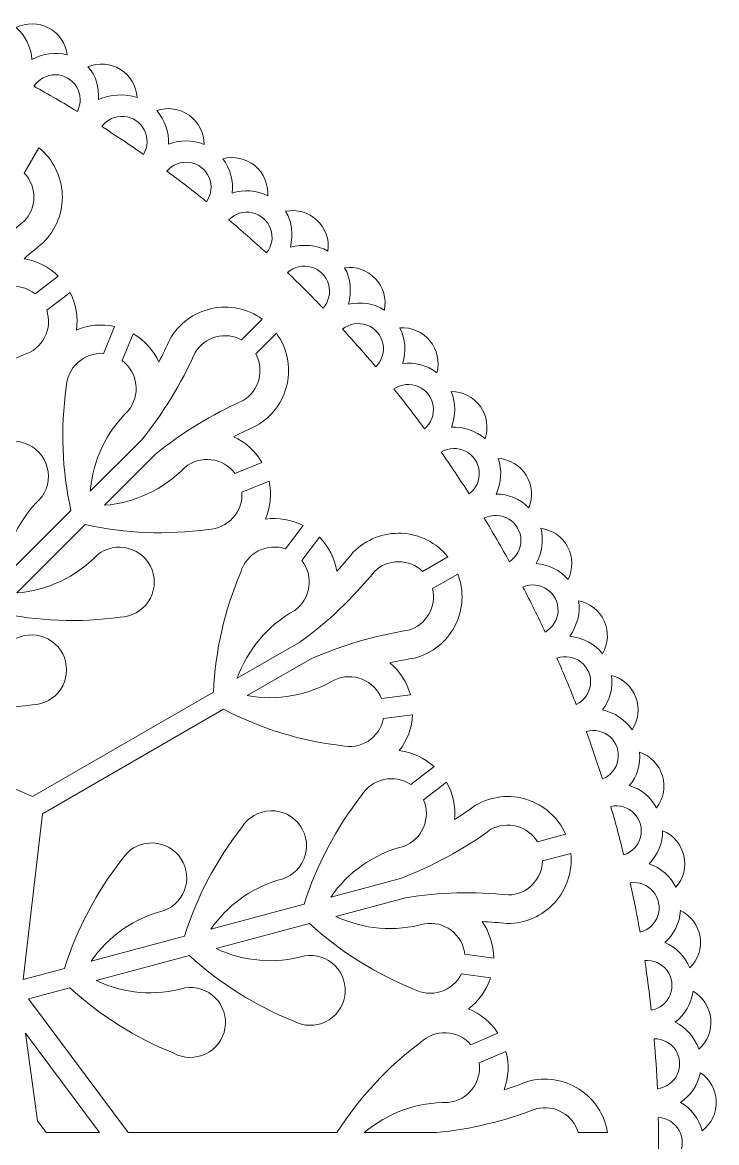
# Model space of a CAD drawing. Header units: centimetres. Extents: x -30.4 to 30.4, y -9.9 to 9.9.
# Drawn here: x -17.27 to -12.4, y 0.76 to 8.61 of the extents above; entities that cross this region are included whole.
import ezdxf

# ---------------------------------------------------------------- set-up
doc = ezdxf.new("R2010")
doc.units = ezdxf.units.CM
doc.header["$MEASUREMENT"] = 0
doc.layers.add('Layer 1', color=7, linetype='Continuous')

msp = doc.modelspace()

# ---------------------------------------------------------------- linework, layer by layer
at = {"layer": 'Layer 1', "color": 2, "lineweight": 9}
for points, knots in [([(-17.19927, 8.34577), (-17.20528, 8.43209), (-17.24538, 8.51247), (-17.31072, 8.56919), (-17.31072, 8.56919), (-17.23833, 8.6053), (-17.15292, 8.6041), (-17.08158, 8.56596), (-17.08158, 8.56596), (-17.01023, 8.52782), (-16.96178, 8.45748), (-16.95159, 8.37722), (-16.95159, 8.37722), (-17.03505, 8.40004), (-17.12416, 8.38873), (-17.19927, 8.34577)], [0, 0, 0, 0, 0.2, 0.2, 0.2, 0.2, 0.4, 0.4, 0.4, 0.4, 0.6, 0.6, 0.6, 0.6, 1, 1, 1, 1]), ([(-16.80829, 8.29449), (-16.73369, 8.32579), (-16.64855, 8.31901), (-16.57985, 8.27629), (-16.57985, 8.27629), (-16.51114, 8.23356), (-16.4674, 8.1602), (-16.46248, 8.07945), (-16.46248, 8.07945), (-16.54427, 8.10768), (-16.65536, 8.10222), (-16.73312, 8.06426), (-16.73312, 8.06426), (-16.73347, 8.15079), (-16.7468, 8.23362), (-16.80829, 8.29449)], [0, 0, 0, 0, 0.2, 0.2, 0.2, 0.2, 0.4, 0.4, 0.4, 0.4, 0.6, 0.6, 0.6, 0.6, 1, 1, 1, 1]), ([(-17.18553, 8.15783), (-17.08293, 8.1014), (-16.98149, 8.04284), (-16.88132, 7.98219), (-16.88132, 7.98219), (-16.85337, 8.03627), (-16.85537, 8.10096), (-16.88662, 8.15319), (-16.88662, 8.15319), (-16.91787, 8.20543), (-16.97392, 8.23779), (-17.03479, 8.23874), (-17.03479, 8.23874), (-17.09565, 8.23968), (-17.15268, 8.20907), (-17.18553, 8.15783)], [0, 0, 0, 0, 0.2, 0.2, 0.2, 0.2, 0.4, 0.4, 0.4, 0.4, 0.6, 0.6, 0.6, 0.6, 1, 1, 1, 1]), ([(-16.3249, 7.98752), (-16.24841, 8.01388), (-16.16389, 8.00154), (-16.09813, 7.95442), (-16.09813, 7.95442), (-16.03237, 7.90729), (-15.99352, 7.83123), (-15.99389, 7.75033), (-15.99389, 7.75033), (-16.07366, 7.78384), (-16.16349, 7.78426), (-16.24356, 7.75147), (-16.24356, 7.75147), (-16.23826, 7.83783), (-16.26752, 7.92276), (-16.3249, 7.98752)], [0, 0, 0, 0, 0.2, 0.2, 0.2, 0.2, 0.4, 0.4, 0.4, 0.4, 0.6, 0.6, 0.6, 0.6, 1, 1, 1, 1]), ([(-16.71027, 7.87583), (-16.61158, 7.81281), (-16.51419, 7.74774), (-16.4182, 7.68067), (-16.4182, 7.68067), (-16.38677, 7.7328), (-16.38454, 7.79748), (-16.41231, 7.85165), (-16.41231, 7.85165), (-16.44007, 7.90583), (-16.49388, 7.94178), (-16.55456, 7.9467), (-16.55456, 7.9467), (-16.61523, 7.95162), (-16.67414, 7.92481), (-16.71027, 7.87583)], [0, 0, 0, 0, 0.2, 0.2, 0.2, 0.2, 0.4, 0.4, 0.4, 0.4, 0.6, 0.6, 0.6, 0.6, 1, 1, 1, 1]), ([(-17.25316, 7.54975), (-17.25316, 7.54975), (-17.15077, 7.72696), (-17.15077, 7.72696), (-17.15077, 7.72696), (-17.05241, 7.64714), (-16.99274, 7.52918), (-16.98672, 7.40265), (-16.98672, 7.40265), (-16.9807, 7.27612), (-17.02891, 7.15303), (-17.11925, 7.06423), (-17.11925, 7.06423), (-17.1652, 7.02764), (-17.20953, 6.98936), (-17.25277, 6.9496), (-17.25277, 6.9496), (-17.1627, 6.93416), (-17.07957, 6.89136), (-17.01469, 6.82701), (-17.01469, 6.82701), (-17.01469, 6.82701), (-17.17712, 6.70403), (-17.17712, 6.70403), (-17.17712, 6.70403), (-17.22962, 6.74508), (-17.29658, 6.76296), (-17.36255, 6.75354), (-17.36255, 6.75354), (-17.42852, 6.74413), (-17.48781, 6.70823), (-17.52673, 6.65413), (-17.52673, 6.65413), (-17.6313, 6.46673), (-17.80036, 6.32368), (-18.00248, 6.25157), (-18.00248, 6.25157), (-18.00248, 6.25157), (-17.74957, 6.68949), (-17.74957, 6.68949), (-17.74957, 6.68949), (-17.60842, 6.88549), (-17.44141, 7.06155), (-17.25316, 7.21288), (-17.25316, 7.21288), (-17.21007, 7.25833), (-17.18603, 7.31855), (-17.18597, 7.38117), (-17.18597, 7.38117), (-17.18592, 7.4438), (-17.21015, 7.50424), (-17.25316, 7.54975)], [0, 0, 0, 0, 0.0714286, 0.0714286, 0.0714286, 0.0714286, 0.1428571, 0.1428571, 0.1428571, 0.1428571, 0.2142857, 0.2142857, 0.2142857, 0.2142857, 0.2857143, 0.2857143, 0.2857143, 0.2857143, 0.3571429, 0.3571429, 0.3571429, 0.3571429, 0.4285714, 0.4285714, 0.4285714, 0.4285714, 0.5, 0.5, 0.5, 0.5, 0.5714286, 0.5714286, 0.5714286, 0.5714286, 0.6428571, 0.6428571, 0.6428571, 0.6428571, 0.7142857, 0.7142857, 0.7142857, 0.7142857, 0.7857143, 0.7857143, 0.7857143, 0.7857143, 0.8571429, 0.8571429, 0.8571429, 0.8571429, 1, 1, 1, 1]), ([(-16.25447, 7.56334), (-16.16011, 7.49401), (-16.06719, 7.4227), (-15.97579, 7.3495), (-15.97579, 7.3495), (-15.94102, 7.39947), (-15.93456, 7.46386), (-15.95873, 7.51973), (-15.95873, 7.51973), (-15.98289, 7.57561), (-16.03423, 7.615), (-16.09446, 7.62388), (-16.09446, 7.62388), (-16.15468, 7.63276), (-16.21521, 7.60986), (-16.25447, 7.56334)], [0, 0, 0, 0, 0.2, 0.2, 0.2, 0.2, 0.4, 0.4, 0.4, 0.4, 0.6, 0.6, 0.6, 0.6, 1, 1, 1, 1]), ([(-15.86262, 7.6496), (-15.78457, 7.67089), (-15.70104, 7.65305), (-15.63851, 7.60173), (-15.63851, 7.60173), (-15.57597, 7.55041), (-15.54218, 7.47196), (-15.54784, 7.39126), (-15.54784, 7.39126), (-15.62524, 7.42992), (-15.71485, 7.43621), (-15.7969, 7.40873), (-15.7969, 7.40873), (-15.78595, 7.49456), (-15.8096, 7.58122), (-15.86262, 7.6496)], [0, 0, 0, 0, 0.2, 0.2, 0.2, 0.2, 0.4, 0.4, 0.4, 0.4, 0.6, 0.6, 0.6, 0.6, 1, 1, 1, 1]), ([(-15.42343, 7.28216), (-15.34416, 7.29831), (-15.26198, 7.27504), (-15.20293, 7.21974), (-15.20293, 7.21974), (-15.14388, 7.16443), (-15.11529, 7.08395), (-15.12622, 7.00379), (-15.12622, 7.00379), (-15.20093, 7.04743), (-15.30423, 7.05242), (-15.38789, 7.03037), (-15.38789, 7.03037), (-15.37136, 7.1153), (-15.375, 7.21046), (-15.42343, 7.28216)], [0, 0, 0, 0, 0.2, 0.2, 0.2, 0.2, 0.4, 0.4, 0.4, 0.4, 0.6, 0.6, 0.6, 0.6, 1, 1, 1, 1]), ([(-15.82009, 7.22172), (-15.73046, 7.14636), (-15.6424, 7.06913), (-15.55599, 6.99011), (-15.55599, 6.99011), (-15.51802, 7.03769), (-15.50737, 7.10153), (-15.52783, 7.15886), (-15.52783, 7.15886), (-15.54828, 7.21619), (-15.59694, 7.25887), (-15.65645, 7.27167), (-15.65645, 7.27167), (-15.71597, 7.28447), (-15.77786, 7.26557), (-15.82009, 7.22172)], [0, 0, 0, 0, 0.2, 0.2, 0.2, 0.2, 0.4, 0.4, 0.4, 0.4, 0.6, 0.6, 0.6, 0.6, 1, 1, 1, 1]), ([(-15.40897, 6.85242), (-15.32447, 6.77136), (-15.24165, 6.68854), (-15.16059, 6.60403), (-15.16059, 6.60403), (-15.11959, 6.64903), (-15.10479, 6.71203), (-15.12145, 6.77058), (-15.12145, 6.77058), (-15.13811, 6.82913), (-15.18388, 6.87489), (-15.24242, 6.89156), (-15.24242, 6.89156), (-15.30097, 6.90822), (-15.36397, 6.89342), (-15.40897, 6.85242)], [0, 0, 0, 0, 0.2, 0.2, 0.2, 0.2, 0.4, 0.4, 0.4, 0.4, 0.6, 0.6, 0.6, 0.6, 1, 1, 1, 1]), ([(-15.00921, 6.88679), (-14.92905, 6.89771), (-14.84857, 6.86912), (-14.79326, 6.81008), (-14.79326, 6.81008), (-14.73796, 6.75103), (-14.71469, 6.66885), (-14.73084, 6.58957), (-14.73084, 6.58957), (-14.80254, 6.63801), (-14.8977, 6.64879), (-14.98263, 6.63226), (-14.98263, 6.63226), (-14.96058, 6.71593), (-14.96557, 6.81207), (-15.00921, 6.88679)], [0, 0, 0, 0, 0.2, 0.2, 0.2, 0.2, 0.4, 0.4, 0.4, 0.4, 0.6, 0.6, 0.6, 0.6, 1, 1, 1, 1]), ([(-18.09846, 6.08531), (-18.09846, 6.08531), (-18.82983, 4.81855), (-18.82983, 4.81855), (-18.82983, 4.81855), (-18.82983, 4.81855), (-18.36696, 3.74504), (-18.36696, 3.74504), (-18.36696, 3.74504), (-18.36696, 3.74504), (-18.15512, 3.95688), (-18.15512, 3.95688), (-18.15512, 3.95688), (-18.2176, 4.23969), (-18.22875, 4.53143), (-18.18802, 4.81818), (-18.18802, 4.81818), (-18.18581, 4.89717), (-18.14563, 4.97023), (-18.08011, 5.0144), (-18.08011, 5.0144), (-18.0146, 5.05856), (-17.93179, 5.0684), (-17.85775, 5.04081), (-17.85775, 5.04081), (-17.78371, 5.01323), (-17.72753, 4.95161), (-17.70688, 4.87534), (-17.70688, 4.87534), (-17.68623, 4.79907), (-17.70365, 4.71752), (-17.75366, 4.65635), (-17.75366, 4.65635), (-17.90761, 4.50684), (-18.00203, 4.30652), (-18.01938, 4.09262), (-18.01938, 4.09262), (-18.01938, 4.09262), (-17.54066, 4.57134), (-17.54066, 4.57134), (-17.54066, 4.57134), (-17.60314, 4.85415), (-17.61429, 5.14589), (-17.57356, 5.43264), (-17.57356, 5.43264), (-17.57124, 5.51551), (-17.52715, 5.59159), (-17.4564, 5.6348), (-17.4564, 5.6348), (-17.38564, 5.67801), (-17.29782, 5.68248), (-17.22304, 5.64668), (-17.22304, 5.64668), (-17.14826, 5.61088), (-17.09668, 5.53967), (-17.08596, 5.45746), (-17.08596, 5.45746), (-17.07524, 5.37525), (-17.10685, 5.2932), (-17.16995, 5.23943), (-17.16995, 5.23943), (-17.306, 5.09351), (-17.38879, 4.90593), (-17.40491, 4.70709), (-17.40491, 4.70709), (-17.40491, 4.70709), (-16.9262, 5.18581), (-16.9262, 5.18581), (-16.9262, 5.18581), (-16.98868, 5.46861), (-16.99982, 5.76035), (-16.95909, 6.0471), (-16.95909, 6.0471), (-16.95724, 6.11361), (-16.9284, 6.17649), (-16.87922, 6.2213), (-16.87922, 6.2213), (-16.83003, 6.2661), (-16.76474, 6.28896), (-16.69835, 6.28462), (-16.69835, 6.28462), (-16.69835, 6.28462), (-16.62071, 6.47519), (-16.62071, 6.47519), (-16.62071, 6.47519), (-16.71003, 6.49441), (-16.8031, 6.48567), (-16.88727, 6.45015), (-16.88727, 6.45015), (-16.87476, 6.5406), (-16.89038, 6.63272), (-16.93202, 6.714), (-16.93202, 6.714), (-16.93202, 6.714), (-17.09606, 6.5898), (-17.09606, 6.5898), (-17.09606, 6.5898), (-17.07468, 6.5268), (-17.07986, 6.45781), (-17.11041, 6.3987), (-17.11041, 6.3987), (-17.14095, 6.3396), (-17.19423, 6.29546), (-17.25799, 6.27646), (-17.25799, 6.27646), (-17.52443, 6.1629), (-17.80912, 6.09816), (-18.09846, 6.08531)], [0, 0, 0, 0, 0.0357143, 0.0357143, 0.0357143, 0.0357143, 0.0714286, 0.0714286, 0.0714286, 0.0714286, 0.1071429, 0.1071429, 0.1071429, 0.1071429, 0.1428571, 0.1428571, 0.1428571, 0.1428571, 0.1785714, 0.1785714, 0.1785714, 0.1785714, 0.2142857, 0.2142857, 0.2142857, 0.2142857, 0.25, 0.25, 0.25, 0.25, 0.2857143, 0.2857143, 0.2857143, 0.2857143, 0.3214286, 0.3214286, 0.3214286, 0.3214286, 0.3571429, 0.3571429, 0.3571429, 0.3571429, 0.3928571, 0.3928571, 0.3928571, 0.3928571, 0.4285714, 0.4285714, 0.4285714, 0.4285714, 0.4642857, 0.4642857, 0.4642857, 0.4642857, 0.5, 0.5, 0.5, 0.5, 0.5357143, 0.5357143, 0.5357143, 0.5357143, 0.5714286, 0.5714286, 0.5714286, 0.5714286, 0.6071429, 0.6071429, 0.6071429, 0.6071429, 0.6428571, 0.6428571, 0.6428571, 0.6428571, 0.6785714, 0.6785714, 0.6785714, 0.6785714, 0.7142857, 0.7142857, 0.7142857, 0.7142857, 0.75, 0.75, 0.75, 0.75, 0.7857143, 0.7857143, 0.7857143, 0.7857143, 0.8214286, 0.8214286, 0.8214286, 0.8214286, 0.8571429, 0.8571429, 0.8571429, 0.8571429, 0.8928571, 0.8928571, 0.8928571, 0.8928571, 0.9285714, 0.9285714, 0.9285714, 0.9285714, 1, 1, 1, 1]), ([(-15.73044, 6.38133), (-15.73044, 6.38133), (-15.58577, 6.52609), (-15.58577, 6.52609), (-15.58577, 6.52609), (-15.68832, 6.60044), (-15.81771, 6.62755), (-15.94149, 6.60061), (-15.94149, 6.60061), (-16.06526, 6.57368), (-16.17169, 6.49526), (-16.23407, 6.38501), (-16.23407, 6.38501), (-16.25754, 6.33117), (-16.28291, 6.27818), (-16.31013, 6.22614), (-16.31013, 6.22614), (-16.34833, 6.30921), (-16.41119, 6.37848), (-16.49017, 6.42455), (-16.49017, 6.42455), (-16.49017, 6.42455), (-16.56702, 6.23589), (-16.56702, 6.23589), (-16.56702, 6.23589), (-16.51378, 6.19581), (-16.47918, 6.13575), (-16.4712, 6.06959), (-16.4712, 6.06959), (-16.46322, 6.00343), (-16.48256, 5.93687), (-16.52474, 5.88527), (-16.52474, 5.88527), (-16.67869, 5.73577), (-16.77311, 5.53544), (-16.79045, 5.32155), (-16.79045, 5.32155), (-16.79045, 5.32155), (-16.43285, 5.67915), (-16.43285, 5.67915), (-16.43285, 5.67915), (-16.28001, 5.86619), (-16.15312, 6.073), (-16.05561, 6.29398), (-16.05561, 6.29398), (-16.02287, 6.34733), (-15.97095, 6.38612), (-15.9105, 6.40238), (-15.9105, 6.40238), (-15.85005, 6.41864), (-15.78553, 6.41106), (-15.73044, 6.38133)], [0, 0, 0, 0, 0.0714286, 0.0714286, 0.0714286, 0.0714286, 0.1428571, 0.1428571, 0.1428571, 0.1428571, 0.2142857, 0.2142857, 0.2142857, 0.2142857, 0.2857143, 0.2857143, 0.2857143, 0.2857143, 0.3571429, 0.3571429, 0.3571429, 0.3571429, 0.4285714, 0.4285714, 0.4285714, 0.4285714, 0.5, 0.5, 0.5, 0.5, 0.5714286, 0.5714286, 0.5714286, 0.5714286, 0.6428571, 0.6428571, 0.6428571, 0.6428571, 0.7142857, 0.7142857, 0.7142857, 0.7142857, 0.7857143, 0.7857143, 0.7857143, 0.7857143, 0.8571429, 0.8571429, 0.8571429, 0.8571429, 1, 1, 1, 1]), ([(-15.02289, 6.45702), (-14.94387, 6.3706), (-14.86664, 6.28255), (-14.79128, 6.19292), (-14.79128, 6.19292), (-14.74743, 6.23514), (-14.72854, 6.29704), (-14.74134, 6.35655), (-14.74134, 6.35655), (-14.75414, 6.41606), (-14.79681, 6.46472), (-14.85414, 6.48518), (-14.85414, 6.48518), (-14.91147, 6.50564), (-14.97531, 6.49499), (-15.02289, 6.45702)], [0, 0, 0, 0, 0.2, 0.2, 0.2, 0.2, 0.4, 0.4, 0.4, 0.4, 0.6, 0.6, 0.6, 0.6, 1, 1, 1, 1]), ([(-14.62174, 6.46517), (-14.54104, 6.47083), (-14.4626, 6.43704), (-14.41127, 6.3745), (-14.41127, 6.3745), (-14.35995, 6.31196), (-14.34211, 6.22843), (-14.3634, 6.15038), (-14.3634, 6.15038), (-14.43178, 6.2034), (-14.51844, 6.22705), (-14.60427, 6.21611), (-14.60427, 6.21611), (-14.5768, 6.29815), (-14.58308, 6.38776), (-14.62174, 6.46517)], [0, 0, 0, 0, 0.2, 0.2, 0.2, 0.2, 0.4, 0.4, 0.4, 0.4, 0.6, 0.6, 0.6, 0.6, 1, 1, 1, 1]), ([(-15.62772, 5.77878), (-15.68157, 5.75533), (-15.73457, 5.72997), (-15.78663, 5.70277), (-15.78663, 5.70277), (-15.70363, 5.66454), (-15.63441, 5.60168), (-15.58839, 5.52273), (-15.58839, 5.52273), (-15.58839, 5.52273), (-15.77711, 5.44598), (-15.77711, 5.44598), (-15.77711, 5.44598), (-15.8172, 5.49922), (-15.87725, 5.53382), (-15.94342, 5.5418), (-15.94342, 5.5418), (-16.00958, 5.54978), (-16.07614, 5.53045), (-16.12773, 5.48827), (-16.12773, 5.48827), (-16.27724, 5.33432), (-16.47756, 5.2399), (-16.69146, 5.22255), (-16.69146, 5.22255), (-16.69146, 5.22255), (-16.33383, 5.5801), (-16.33383, 5.5801), (-16.33383, 5.5801), (-16.14675, 5.73289), (-15.93987, 5.85972), (-15.71886, 5.95718), (-15.71886, 5.95718), (-15.66546, 5.98993), (-15.62664, 6.04192), (-15.61039, 6.10243), (-15.61039, 6.10243), (-15.59415, 6.16294), (-15.60186, 6.22746), (-15.63168, 6.28257), (-15.63168, 6.28257), (-15.63168, 6.28257), (-15.48691, 6.42724), (-15.48691, 6.42724), (-15.48691, 6.42724), (-15.41256, 6.32468), (-15.38546, 6.19529), (-15.41239, 6.07152), (-15.41239, 6.07152), (-15.43933, 5.94774), (-15.51747, 5.84116), (-15.62772, 5.77878)], [0, 0, 0, 0, 0.0714286, 0.0714286, 0.0714286, 0.0714286, 0.1428571, 0.1428571, 0.1428571, 0.1428571, 0.2142857, 0.2142857, 0.2142857, 0.2142857, 0.2857143, 0.2857143, 0.2857143, 0.2857143, 0.3571429, 0.3571429, 0.3571429, 0.3571429, 0.4285714, 0.4285714, 0.4285714, 0.4285714, 0.5, 0.5, 0.5, 0.5, 0.5714286, 0.5714286, 0.5714286, 0.5714286, 0.6428571, 0.6428571, 0.6428571, 0.6428571, 0.7142857, 0.7142857, 0.7142857, 0.7142857, 0.7857143, 0.7857143, 0.7857143, 0.7857143, 0.8571429, 0.8571429, 0.8571429, 0.8571429, 1, 1, 1, 1]), ([(-14.6635, 6.03722), (-14.5903, 5.94582), (-14.519, 5.8529), (-14.44966, 5.75853), (-14.44966, 5.75853), (-14.40314, 5.79779), (-14.38024, 5.85832), (-14.38912, 5.91855), (-14.38912, 5.91855), (-14.398, 5.97877), (-14.4374, 6.03011), (-14.49327, 6.05428), (-14.49327, 6.05428), (-14.54914, 6.07844), (-14.61353, 6.07199), (-14.6635, 6.03722)], [0, 0, 0, 0, 0.2, 0.2, 0.2, 0.2, 0.4, 0.4, 0.4, 0.4, 0.6, 0.6, 0.6, 0.6, 1, 1, 1, 1]), ([(-14.26267, 6.01911), (-14.18177, 6.01948), (-14.10571, 5.98063), (-14.05859, 5.91487), (-14.05859, 5.91487), (-14.01147, 5.84911), (-13.99913, 5.76459), (-14.02548, 5.68811), (-14.02548, 5.68811), (-14.09024, 5.74548), (-14.17517, 5.77475), (-14.26153, 5.76944), (-14.26153, 5.76944), (-14.22875, 5.84952), (-14.22916, 5.93934), (-14.26267, 6.01911)], [0, 0, 0, 0, 0.2, 0.2, 0.2, 0.2, 0.4, 0.4, 0.4, 0.4, 0.6, 0.6, 0.6, 0.6, 1, 1, 1, 1]), ([(-14.33233, 5.59481), (-14.26526, 5.49881), (-14.20019, 5.40143), (-14.13718, 5.30273), (-14.13718, 5.30273), (-14.08819, 5.33887), (-14.06138, 5.39777), (-14.0663, 5.45845), (-14.0663, 5.45845), (-14.07122, 5.51912), (-14.10718, 5.57293), (-14.16135, 5.6007), (-14.16135, 5.6007), (-14.21552, 5.62846), (-14.2802, 5.62624), (-14.33233, 5.59481)], [0, 0, 0, 0, 0.2, 0.2, 0.2, 0.2, 0.4, 0.4, 0.4, 0.4, 0.6, 0.6, 0.6, 0.6, 1, 1, 1, 1]), ([(-13.93355, 5.55052), (-13.8528, 5.5456), (-13.77944, 5.50186), (-13.73672, 5.43316), (-13.73672, 5.43316), (-13.694, 5.36446), (-13.68721, 5.27932), (-13.71851, 5.20472), (-13.71851, 5.20472), (-13.77939, 5.26621), (-13.86221, 5.30096), (-13.94874, 5.30132), (-13.94874, 5.30132), (-13.91079, 5.37907), (-13.90532, 5.46873), (-13.93355, 5.55052)], [0, 0, 0, 0, 0.2, 0.2, 0.2, 0.2, 0.4, 0.4, 0.4, 0.4, 0.6, 0.6, 0.6, 0.6, 1, 1, 1, 1]), ([(-16.8272, 5.08681), (-16.54439, 5.02432), (-16.25265, 5.01318), (-15.9659, 5.05391), (-15.9659, 5.05391), (-15.89939, 5.05577), (-15.83651, 5.08461), (-15.7917, 5.13379), (-15.7917, 5.13379), (-15.7469, 5.18298), (-15.72404, 5.24828), (-15.72838, 5.31467), (-15.72838, 5.31467), (-15.72838, 5.31467), (-15.53779, 5.39217), (-15.53779, 5.39217), (-15.53779, 5.39217), (-15.5186, 5.30289), (-15.52735, 5.20987), (-15.56286, 5.12573), (-15.56286, 5.12573), (-15.47236, 5.13826), (-15.3802, 5.12261), (-15.2989, 5.08093), (-15.2989, 5.08093), (-15.2989, 5.08093), (-15.42321, 4.91695), (-15.42321, 4.91695), (-15.42321, 4.91695), (-15.48621, 4.93832), (-15.5552, 4.93314), (-15.61431, 4.9026), (-15.61431, 4.9026), (-15.67341, 4.87205), (-15.71754, 4.81877), (-15.73655, 4.75501), (-15.73655, 4.75501), (-15.8501, 4.48857), (-15.91485, 4.20389), (-15.92769, 3.91454), (-15.92769, 3.91454), (-15.92769, 3.91454), (-17.19446, 3.18317), (-17.19446, 3.18317), (-17.19446, 3.18317), (-17.19446, 3.18317), (-18.26796, 3.64605), (-18.26796, 3.64605), (-18.26796, 3.64605), (-18.26796, 3.64605), (-18.05613, 3.85788), (-18.05613, 3.85788), (-18.05613, 3.85788), (-17.77332, 3.7954), (-17.48158, 3.78426), (-17.19483, 3.82498), (-17.19483, 3.82498), (-17.11584, 3.82719), (-17.04278, 3.86737), (-16.99861, 3.93289), (-16.99861, 3.93289), (-16.95444, 3.99841), (-16.94461, 4.08121), (-16.97219, 4.15526), (-16.97219, 4.15526), (-16.99978, 4.2293), (-17.0614, 4.28548), (-17.13767, 4.30613), (-17.13767, 4.30613), (-17.21394, 4.32678), (-17.29548, 4.30935), (-17.35665, 4.25934), (-17.35665, 4.25934), (-17.50616, 4.10539), (-17.70649, 4.01097), (-17.92038, 3.99363), (-17.92038, 3.99363), (-17.92038, 3.99363), (-17.44166, 4.47235), (-17.44166, 4.47235), (-17.44166, 4.47235), (-17.15885, 4.40986), (-16.86712, 4.39872), (-16.58036, 4.43945), (-16.58036, 4.43945), (-16.50138, 4.44165), (-16.42831, 4.48183), (-16.38415, 4.54735), (-16.38415, 4.54735), (-16.33998, 4.61287), (-16.33014, 4.69567), (-16.35773, 4.76972), (-16.35773, 4.76972), (-16.38532, 4.84376), (-16.44694, 4.89994), (-16.5232, 4.92059), (-16.5232, 4.92059), (-16.59947, 4.94124), (-16.68102, 4.92382), (-16.74219, 4.8738), (-16.74219, 4.8738), (-16.8917, 4.71985), (-17.09202, 4.62543), (-17.30592, 4.60809), (-17.30592, 4.60809), (-17.30592, 4.60809), (-16.8272, 5.08681), (-16.8272, 5.08681)], [0, 0, 0, 0, 0.0357143, 0.0357143, 0.0357143, 0.0357143, 0.0714286, 0.0714286, 0.0714286, 0.0714286, 0.1071429, 0.1071429, 0.1071429, 0.1071429, 0.1428571, 0.1428571, 0.1428571, 0.1428571, 0.1785714, 0.1785714, 0.1785714, 0.1785714, 0.2142857, 0.2142857, 0.2142857, 0.2142857, 0.25, 0.25, 0.25, 0.25, 0.2857143, 0.2857143, 0.2857143, 0.2857143, 0.3214286, 0.3214286, 0.3214286, 0.3214286, 0.3571429, 0.3571429, 0.3571429, 0.3571429, 0.3928571, 0.3928571, 0.3928571, 0.3928571, 0.4285714, 0.4285714, 0.4285714, 0.4285714, 0.4642857, 0.4642857, 0.4642857, 0.4642857, 0.5, 0.5, 0.5, 0.5, 0.5357143, 0.5357143, 0.5357143, 0.5357143, 0.5714286, 0.5714286, 0.5714286, 0.5714286, 0.6071429, 0.6071429, 0.6071429, 0.6071429, 0.6428571, 0.6428571, 0.6428571, 0.6428571, 0.6785714, 0.6785714, 0.6785714, 0.6785714, 0.7142857, 0.7142857, 0.7142857, 0.7142857, 0.75, 0.75, 0.75, 0.75, 0.7857143, 0.7857143, 0.7857143, 0.7857143, 0.8214286, 0.8214286, 0.8214286, 0.8214286, 0.8571429, 0.8571429, 0.8571429, 0.8571429, 0.8928571, 0.8928571, 0.8928571, 0.8928571, 0.9285714, 0.9285714, 0.9285714, 0.9285714, 1, 1, 1, 1]), ([(-14.03081, 5.13169), (-13.97017, 5.03151), (-13.9116, 4.93008), (-13.85518, 4.82747), (-13.85518, 4.82747), (-13.80393, 4.86033), (-13.77332, 4.91735), (-13.77427, 4.97822), (-13.77427, 4.97822), (-13.77521, 5.03908), (-13.80757, 5.09513), (-13.85981, 5.12638), (-13.85981, 5.12638), (-13.91205, 5.15763), (-13.97674, 5.15964), (-14.03081, 5.13169)], [0, 0, 0, 0, 0.2, 0.2, 0.2, 0.2, 0.4, 0.4, 0.4, 0.4, 0.6, 0.6, 0.6, 0.6, 1, 1, 1, 1]), ([(-14.94877, 4.89376), (-14.98537, 4.84782), (-15.02359, 4.80321), (-15.06336, 4.75999), (-15.06336, 4.75999), (-15.07875, 4.85011), (-15.12155, 4.93329), (-15.18591, 4.99823), (-15.18591, 4.99823), (-15.18591, 4.99823), (-15.30897, 4.8359), (-15.30897, 4.8359), (-15.30897, 4.8359), (-15.26792, 4.7834), (-15.25004, 4.71643), (-15.25946, 4.65046), (-15.25946, 4.65046), (-15.26888, 4.58448), (-15.30478, 4.5252), (-15.35888, 4.48628), (-15.35888, 4.48628), (-15.54627, 4.38171), (-15.68932, 4.21265), (-15.76144, 4.01053), (-15.76144, 4.01053), (-15.76144, 4.01053), (-15.32347, 4.26339), (-15.32347, 4.26339), (-15.32347, 4.26339), (-15.12743, 4.4045), (-14.95133, 4.57142), (-14.79995, 4.75963), (-14.79995, 4.75963), (-14.7545, 4.80272), (-14.69427, 4.82675), (-14.63164, 4.82679), (-14.63164, 4.82679), (-14.56902, 4.82683), (-14.50876, 4.80287), (-14.46325, 4.75985), (-14.46325, 4.75985), (-14.46325, 4.75985), (-14.28604, 4.86224), (-14.28604, 4.86224), (-14.28604, 4.86224), (-14.36586, 4.9606), (-14.48382, 5.02027), (-14.61035, 5.02629), (-14.61035, 5.02629), (-14.73688, 5.0323), (-14.85998, 4.9841), (-14.94877, 4.89376)], [0, 0, 0, 0, 0.0714286, 0.0714286, 0.0714286, 0.0714286, 0.1428571, 0.1428571, 0.1428571, 0.1428571, 0.2142857, 0.2142857, 0.2142857, 0.2142857, 0.2857143, 0.2857143, 0.2857143, 0.2857143, 0.3571429, 0.3571429, 0.3571429, 0.3571429, 0.4285714, 0.4285714, 0.4285714, 0.4285714, 0.5, 0.5, 0.5, 0.5, 0.5714286, 0.5714286, 0.5714286, 0.5714286, 0.6428571, 0.6428571, 0.6428571, 0.6428571, 0.7142857, 0.7142857, 0.7142857, 0.7142857, 0.7857143, 0.7857143, 0.7857143, 0.7857143, 0.8571429, 0.8571429, 0.8571429, 0.8571429, 1, 1, 1, 1]), ([(-13.63578, 5.06142), (-13.55552, 5.05122), (-13.48518, 5.00278), (-13.44704, 4.93143), (-13.44704, 4.93143), (-13.40891, 4.86008), (-13.40771, 4.77468), (-13.44382, 4.70228), (-13.44382, 4.70228), (-13.50054, 4.76762), (-13.58092, 4.80772), (-13.66724, 4.81373), (-13.66724, 4.81373), (-13.62428, 4.88884), (-13.61296, 4.97795), (-13.63578, 5.06142)], [0, 0, 0, 0, 0.2, 0.2, 0.2, 0.2, 0.4, 0.4, 0.4, 0.4, 0.6, 0.6, 0.6, 0.6, 1, 1, 1, 1]), ([(-14.39342, 4.63889), (-14.39342, 4.63889), (-14.21614, 4.74116), (-14.21614, 4.74116), (-14.21614, 4.74116), (-14.17087, 4.62286), (-14.17817, 4.49086), (-14.23622, 4.37828), (-14.23622, 4.37828), (-14.29428, 4.26569), (-14.39757, 4.18319), (-14.52021, 4.15146), (-14.52021, 4.15146), (-14.5783, 4.14275), (-14.63583, 4.13176), (-14.69315, 4.11895), (-14.69315, 4.11895), (-14.62287, 4.06054), (-14.57228, 3.98191), (-14.54826, 3.89374), (-14.54826, 3.89374), (-14.54826, 3.89374), (-14.75042, 3.86846), (-14.75042, 3.86846), (-14.75042, 3.86846), (-14.77536, 3.93025), (-14.82441, 3.97922), (-14.88626, 4.00405), (-14.88626, 4.00405), (-14.9481, 4.02888), (-15.01739, 4.02743), (-15.07814, 4.00004), (-15.07814, 4.00004), (-15.2624, 3.89004), (-15.48034, 3.85068), (-15.69144, 3.88929), (-15.69144, 3.88929), (-15.69144, 3.88929), (-15.25346, 4.14209), (-15.25346, 4.14209), (-15.25346, 4.14209), (-15.03321, 4.24125), (-14.80055, 4.31022), (-14.56185, 4.34715), (-14.56185, 4.34715), (-14.50181, 4.36496), (-14.45088, 4.4051), (-14.41952, 4.4593), (-14.41952, 4.4593), (-14.38817, 4.51351), (-14.37892, 4.57797), (-14.39342, 4.63889)], [0, 0, 0, 0, 0.0714286, 0.0714286, 0.0714286, 0.0714286, 0.1428571, 0.1428571, 0.1428571, 0.1428571, 0.2142857, 0.2142857, 0.2142857, 0.2142857, 0.2857143, 0.2857143, 0.2857143, 0.2857143, 0.3571429, 0.3571429, 0.3571429, 0.3571429, 0.4285714, 0.4285714, 0.4285714, 0.4285714, 0.5, 0.5, 0.5, 0.5, 0.5714286, 0.5714286, 0.5714286, 0.5714286, 0.6428571, 0.6428571, 0.6428571, 0.6428571, 0.7142857, 0.7142857, 0.7142857, 0.7142857, 0.7857143, 0.7857143, 0.7857143, 0.7857143, 0.8571429, 0.8571429, 0.8571429, 0.8571429, 1, 1, 1, 1]), ([(-13.76023, 4.64983), (-13.70626, 4.54591), (-13.65446, 4.44086), (-13.60486, 4.33479), (-13.60486, 4.33479), (-13.55158, 4.36422), (-13.51731, 4.41912), (-13.51427, 4.47992), (-13.51427, 4.47992), (-13.51123, 4.54071), (-13.53985, 4.59876), (-13.58993, 4.63336), (-13.58993, 4.63336), (-13.64002, 4.66796), (-13.70444, 4.67419), (-13.76023, 4.64983)], [0, 0, 0, 0, 0.2, 0.2, 0.2, 0.2, 0.4, 0.4, 0.4, 0.4, 0.6, 0.6, 0.6, 0.6, 1, 1, 1, 1]), ([(-13.37064, 4.55388), (-13.29122, 4.53846), (-13.22419, 4.48552), (-13.1908, 4.41183), (-13.1908, 4.41183), (-13.15742, 4.33814), (-13.1618, 4.25284), (-13.20257, 4.18296), (-13.20257, 4.18296), (-13.2549, 4.25187), (-13.34518, 4.29396), (-13.43092, 4.30561), (-13.43092, 4.30561), (-13.38314, 4.37775), (-13.35333, 4.4691), (-13.37064, 4.55388)], [0, 0, 0, 0, 0.2, 0.2, 0.2, 0.2, 0.4, 0.4, 0.4, 0.4, 0.6, 0.6, 0.6, 0.6, 1, 1, 1, 1]), ([(-13.52173, 4.15132), (-13.47468, 4.04409), (-13.42986, 3.93588), (-13.38731, 3.82678), (-13.38731, 3.82678), (-13.33221, 3.85267), (-13.29442, 3.90521), (-13.28741, 3.96568), (-13.28741, 3.96568), (-13.2804, 4.02615), (-13.30517, 4.08594), (-13.35288, 4.12374), (-13.35288, 4.12374), (-13.4006, 4.16154), (-13.46447, 4.17197), (-13.52173, 4.15132)], [0, 0, 0, 0, 0.2, 0.2, 0.2, 0.2, 0.4, 0.4, 0.4, 0.4, 0.6, 0.6, 0.6, 0.6, 1, 1, 1, 1]), ([(-13.20277, 3.78863), (-13.15038, 3.85749), (-13.12752, 3.94436), (-13.13925, 4.03009), (-13.13925, 4.03009), (-13.06101, 4.00951), (-12.99759, 3.95229), (-12.9691, 3.87658), (-12.9691, 3.87658), (-12.9406, 3.80086), (-12.95056, 3.71603), (-12.99581, 3.64897), (-12.99581, 3.64897), (-13.04351, 3.72116), (-13.11797, 3.7714), (-13.20277, 3.78863)], [0, 0, 0, 0, 0.2, 0.2, 0.2, 0.2, 0.4, 0.4, 0.4, 0.4, 0.6, 0.6, 0.6, 0.6, 1, 1, 1, 1]), ([(-15.85769, 3.7933), (-15.85769, 3.7933), (-17.12446, 3.06193), (-17.12446, 3.06193), (-17.12446, 3.06193), (-17.12446, 3.06193), (-17.26035, 1.90081), (-17.26035, 1.90081), (-17.26035, 1.90081), (-17.26035, 1.90081), (-16.97098, 1.97835), (-16.97098, 1.97835), (-16.97098, 1.97835), (-16.88368, 2.25451), (-16.74747, 2.51274), (-16.56882, 2.74071), (-16.56882, 2.74071), (-16.52742, 2.80801), (-16.45609, 2.85119), (-16.37726, 2.85668), (-16.37726, 2.85668), (-16.29844, 2.86217), (-16.22181, 2.82929), (-16.17148, 2.76838), (-16.17148, 2.76838), (-16.12115, 2.70747), (-16.1033, 2.62601), (-16.12356, 2.54963), (-16.12356, 2.54963), (-16.14381, 2.47326), (-16.19967, 2.41135), (-16.27357, 2.38338), (-16.27357, 2.38338), (-16.48165, 2.33088), (-16.66358, 2.2046), (-16.78555, 2.02803), (-16.78555, 2.02803), (-16.78555, 2.02803), (-16.13161, 2.20326), (-16.13161, 2.20326), (-16.13161, 2.20326), (-16.04431, 2.47942), (-15.90809, 2.73765), (-15.72945, 2.96562), (-15.72945, 2.96562), (-15.686, 3.03623), (-15.60978, 3.08007), (-15.5269, 3.08211), (-15.5269, 3.08211), (-15.44402, 3.08415), (-15.36574, 3.04411), (-15.31887, 2.97572), (-15.31887, 2.97572), (-15.27201, 2.90733), (-15.26294, 2.81987), (-15.29476, 2.74331), (-15.29476, 2.74331), (-15.32659, 2.66676), (-15.39499, 2.6115), (-15.47652, 2.59649), (-15.47652, 2.59649), (-15.6673, 2.53814), (-15.83279, 2.41709), (-15.94617, 2.25294), (-15.94617, 2.25294), (-15.94617, 2.25294), (-15.29223, 2.42817), (-15.29223, 2.42817), (-15.29223, 2.42817), (-15.20494, 2.70433), (-15.06872, 2.96256), (-14.89007, 3.19053), (-14.89007, 3.19053), (-14.85521, 3.24719), (-14.79879, 3.28723), (-14.7338, 3.30144), (-14.7338, 3.30144), (-14.6688, 3.31565), (-14.60082, 3.3028), (-14.5455, 3.26585), (-14.5455, 3.26585), (-14.5455, 3.26585), (-14.38298, 3.39206), (-14.38298, 3.39206), (-14.38298, 3.39206), (-14.45072, 3.45337), (-14.53569, 3.49233), (-14.62635, 3.50366), (-14.62635, 3.50366), (-14.57028, 3.57574), (-14.53775, 3.66333), (-14.53318, 3.75453), (-14.53318, 3.75453), (-14.53318, 3.75453), (-14.73733, 3.729), (-14.73733, 3.729), (-14.73733, 3.729), (-14.75032, 3.66375), (-14.78931, 3.60659), (-14.84531, 3.57067), (-14.84531, 3.57067), (-14.90132, 3.53476), (-14.96953, 3.52318), (-15.03425, 3.5386), (-15.03425, 3.5386), (-15.32177, 3.57348), (-15.60069, 3.65975), (-15.85769, 3.7933)], [0, 0, 0, 0, 0.0357143, 0.0357143, 0.0357143, 0.0357143, 0.0714286, 0.0714286, 0.0714286, 0.0714286, 0.1071429, 0.1071429, 0.1071429, 0.1071429, 0.1428571, 0.1428571, 0.1428571, 0.1428571, 0.1785714, 0.1785714, 0.1785714, 0.1785714, 0.2142857, 0.2142857, 0.2142857, 0.2142857, 0.25, 0.25, 0.25, 0.25, 0.2857143, 0.2857143, 0.2857143, 0.2857143, 0.3214286, 0.3214286, 0.3214286, 0.3214286, 0.3571429, 0.3571429, 0.3571429, 0.3571429, 0.3928571, 0.3928571, 0.3928571, 0.3928571, 0.4285714, 0.4285714, 0.4285714, 0.4285714, 0.4642857, 0.4642857, 0.4642857, 0.4642857, 0.5, 0.5, 0.5, 0.5, 0.5357143, 0.5357143, 0.5357143, 0.5357143, 0.5714286, 0.5714286, 0.5714286, 0.5714286, 0.6071429, 0.6071429, 0.6071429, 0.6071429, 0.6428571, 0.6428571, 0.6428571, 0.6428571, 0.6785714, 0.6785714, 0.6785714, 0.6785714, 0.7142857, 0.7142857, 0.7142857, 0.7142857, 0.75, 0.75, 0.75, 0.75, 0.7857143, 0.7857143, 0.7857143, 0.7857143, 0.8214286, 0.8214286, 0.8214286, 0.8214286, 0.8571429, 0.8571429, 0.8571429, 0.8571429, 0.8928571, 0.8928571, 0.8928571, 0.8928571, 0.9285714, 0.9285714, 0.9285714, 0.9285714, 1, 1, 1, 1]), ([(-13.31635, 3.63827), (-13.27642, 3.52819), (-13.23877, 3.41728), (-13.20344, 3.30564), (-13.20344, 3.30564), (-13.14677, 3.32786), (-13.10563, 3.37782), (-13.09468, 3.4377), (-13.09468, 3.4377), (-13.08373, 3.49758), (-13.10453, 3.55887), (-13.14967, 3.59971), (-13.14967, 3.59971), (-13.19481, 3.64055), (-13.25786, 3.65514), (-13.31635, 3.63827)], [0, 0, 0, 0, 0.2, 0.2, 0.2, 0.2, 0.4, 0.4, 0.4, 0.4, 0.6, 0.6, 0.6, 0.6, 1, 1, 1, 1]), ([(-12.94262, 3.49228), (-12.86589, 3.46663), (-12.80635, 3.40539), (-12.78287, 3.32797), (-12.78287, 3.32797), (-12.75939, 3.25056), (-12.77487, 3.16656), (-12.82441, 3.1026), (-12.82441, 3.1026), (-12.86729, 3.17775), (-12.93196, 3.23593), (-13.01544, 3.25867), (-13.01544, 3.25867), (-12.95866, 3.32396), (-12.93652, 3.40597), (-12.94262, 3.49228)], [0, 0, 0, 0, 0.2, 0.2, 0.2, 0.2, 0.4, 0.4, 0.4, 0.4, 0.6, 0.6, 0.6, 0.6, 1, 1, 1, 1]), ([(-13.65892, 2.86564), (-13.65892, 2.86564), (-13.46125, 2.91868), (-13.46125, 2.91868), (-13.46125, 2.91868), (-13.51289, 3.03434), (-13.61139, 3.12251), (-13.73205, 3.16108), (-13.73205, 3.16108), (-13.85271, 3.19964), (-13.98408, 3.18493), (-14.09323, 3.12065), (-14.09323, 3.12065), (-14.14047, 3.08576), (-14.18894, 3.05255), (-14.23853, 3.02109), (-14.23853, 3.02109), (-14.23008, 3.11213), (-14.24989, 3.20356), (-14.29525, 3.28294), (-14.29525, 3.28294), (-14.29525, 3.28294), (-14.45613, 3.15799), (-14.45613, 3.15799), (-14.45613, 3.15799), (-14.43007, 3.09665), (-14.43013, 3.02734), (-14.4563, 2.96605), (-14.4563, 2.96605), (-14.48247, 2.90477), (-14.5325, 2.85679), (-14.59482, 2.8332), (-14.59482, 2.8332), (-14.8029, 2.78069), (-14.98483, 2.65442), (-15.1068, 2.47785), (-15.1068, 2.47785), (-15.1068, 2.47785), (-14.61831, 2.60874), (-14.61831, 2.60874), (-14.61831, 2.60874), (-14.39243, 2.6943), (-14.17913, 2.80996), (-13.98419, 2.95258), (-13.98419, 2.95258), (-13.92917, 2.98242), (-13.86481, 2.99005), (-13.80433, 2.97391), (-13.80433, 2.97391), (-13.74385, 2.95777), (-13.69176, 2.91893), (-13.65892, 2.86564)], [0, 0, 0, 0, 0.0714286, 0.0714286, 0.0714286, 0.0714286, 0.1428571, 0.1428571, 0.1428571, 0.1428571, 0.2142857, 0.2142857, 0.2142857, 0.2142857, 0.2857143, 0.2857143, 0.2857143, 0.2857143, 0.3571429, 0.3571429, 0.3571429, 0.3571429, 0.4285714, 0.4285714, 0.4285714, 0.4285714, 0.5, 0.5, 0.5, 0.5, 0.5714286, 0.5714286, 0.5714286, 0.5714286, 0.6428571, 0.6428571, 0.6428571, 0.6428571, 0.7142857, 0.7142857, 0.7142857, 0.7142857, 0.7857143, 0.7857143, 0.7857143, 0.7857143, 0.8571429, 0.8571429, 0.8571429, 0.8571429, 1, 1, 1, 1]), ([(-13.14497, 3.11289), (-13.11232, 3.00043), (-13.082, 2.8873), (-13.05406, 2.77358), (-13.05406, 2.77358), (-12.99605, 2.79205), (-12.95173, 2.83921), (-12.93689, 2.89825), (-12.93689, 2.89825), (-12.92204, 2.95729), (-12.9388, 3.0198), (-12.98117, 3.06351), (-12.98117, 3.06351), (-13.02354, 3.10721), (-13.0855, 3.12589), (-13.14497, 3.11289)], [0, 0, 0, 0, 0.2, 0.2, 0.2, 0.2, 0.4, 0.4, 0.4, 0.4, 0.6, 0.6, 0.6, 0.6, 1, 1, 1, 1]), ([(-12.87607, 2.71167), (-12.81514, 2.7731), (-12.78115, 2.85625), (-12.78159, 2.94277), (-12.78159, 2.94277), (-12.7067, 2.91215), (-12.6513, 2.84715), (-12.63292, 2.76836), (-12.63292, 2.76836), (-12.61455, 2.68958), (-12.6355, 2.60677), (-12.68912, 2.54619), (-12.68912, 2.54619), (-12.72699, 2.62399), (-12.79425, 2.68352), (-12.87607, 2.71167)], [0, 0, 0, 0, 0.2, 0.2, 0.2, 0.2, 0.4, 0.4, 0.4, 0.4, 0.6, 0.6, 0.6, 0.6, 1, 1, 1, 1]), ([(-13.62277, 2.73073), (-13.62277, 2.73073), (-13.42506, 2.78364), (-13.42506, 2.78364), (-13.42506, 2.78364), (-13.41195, 2.65765), (-13.45317, 2.53204), (-13.53838, 2.43831), (-13.53838, 2.43831), (-13.6236, 2.34459), (-13.74472, 2.29163), (-13.87139, 2.29273), (-13.87139, 2.29273), (-13.92976, 2.29935), (-13.98817, 2.30362), (-14.04686, 2.30609), (-14.04686, 2.30609), (-13.99409, 2.23148), (-13.96558, 2.14243), (-13.9652, 2.05105), (-13.9652, 2.05105), (-13.9652, 2.05105), (-14.16701, 2.07895), (-14.16701, 2.07895), (-14.16701, 2.07895), (-14.1751, 2.1451), (-14.20981, 2.20509), (-14.26312, 2.24508), (-14.26312, 2.24508), (-14.31643, 2.28507), (-14.38373, 2.30161), (-14.44951, 2.29087), (-14.44951, 2.29087), (-14.65596, 2.23231), (-14.87665, 2.2507), (-15.07057, 2.34262), (-15.07057, 2.34262), (-15.07057, 2.34262), (-14.58208, 2.47345), (-14.58208, 2.47345), (-14.58208, 2.47345), (-14.34367, 2.51223), (-14.10109, 2.51864), (-13.86096, 2.49253), (-13.86096, 2.49253), (-13.79833, 2.49419), (-13.73872, 2.5198), (-13.6944, 2.56408), (-13.6944, 2.56408), (-13.65008, 2.60836), (-13.62449, 2.6681), (-13.62277, 2.73073)], [0, 0, 0, 0, 0.0714286, 0.0714286, 0.0714286, 0.0714286, 0.1428571, 0.1428571, 0.1428571, 0.1428571, 0.2142857, 0.2142857, 0.2142857, 0.2142857, 0.2857143, 0.2857143, 0.2857143, 0.2857143, 0.3571429, 0.3571429, 0.3571429, 0.3571429, 0.4285714, 0.4285714, 0.4285714, 0.4285714, 0.5, 0.5, 0.5, 0.5, 0.5714286, 0.5714286, 0.5714286, 0.5714286, 0.6428571, 0.6428571, 0.6428571, 0.6428571, 0.7142857, 0.7142857, 0.7142857, 0.7142857, 0.7857143, 0.7857143, 0.7857143, 0.7857143, 0.8571429, 0.8571429, 0.8571429, 0.8571429, 1, 1, 1, 1]), ([(-13.00832, 2.57742), (-12.98309, 2.46307), (-12.96024, 2.3482), (-12.93979, 2.2329), (-12.93979, 2.2329), (-12.8807, 2.24754), (-12.83339, 2.2917), (-12.81472, 2.34963), (-12.81472, 2.34963), (-12.79604, 2.40757), (-12.80867, 2.47105), (-12.84809, 2.51743), (-12.84809, 2.51743), (-12.88751, 2.56382), (-12.94812, 2.58651), (-13.00832, 2.57742)], [0, 0, 0, 0, 0.2, 0.2, 0.2, 0.2, 0.4, 0.4, 0.4, 0.4, 0.6, 0.6, 0.6, 0.6, 1, 1, 1, 1]), ([(-12.76623, 2.15948), (-12.70142, 2.21679), (-12.66206, 2.29754), (-12.65684, 2.3839), (-12.65684, 2.3839), (-12.58411, 2.34845), (-12.53308, 2.27997), (-12.5199, 2.20015), (-12.5199, 2.20015), (-12.50672, 2.12033), (-12.53304, 2.03907), (-12.5905, 1.98212), (-12.5905, 1.98212), (-12.62321, 2.06223), (-12.68643, 2.12604), (-12.76623, 2.15948)], [0, 0, 0, 0, 0.2, 0.2, 0.2, 0.2, 0.4, 0.4, 0.4, 0.4, 0.6, 0.6, 0.6, 0.6, 1, 1, 1, 1]), ([(-15.256, 2.29294), (-15.04232, 2.09742), (-14.79524, 1.9419), (-14.52654, 1.8338), (-14.52654, 1.8338), (-14.46801, 1.80215), (-14.39913, 1.79568), (-14.33574, 1.81588), (-14.33574, 1.81588), (-14.27234, 1.83607), (-14.2199, 1.88119), (-14.19046, 1.94086), (-14.19046, 1.94086), (-14.19046, 1.94086), (-13.98665, 1.91269), (-13.98665, 1.91269), (-13.98665, 1.91269), (-14.01468, 1.82577), (-14.06877, 1.74959), (-14.14158, 1.69447), (-14.14158, 1.69447), (-14.05694, 1.66007), (-13.98495, 1.60044), (-13.93539, 1.52369), (-13.93539, 1.52369), (-13.93539, 1.52369), (-14.12503, 1.44384), (-14.12503, 1.44384), (-14.12503, 1.44384), (-14.16891, 1.49385), (-14.23125, 1.52386), (-14.2977, 1.52696), (-14.2977, 1.52696), (-14.36416, 1.53005), (-14.42902, 1.50598), (-14.47736, 1.46026), (-14.47736, 1.46026), (-14.70893, 1.2863), (-14.90734, 1.07213), (-15.06313, 0.82797), (-15.06313, 0.82797), (-15.06313, 0.82797), (-16.52587, 0.82797), (-16.52587, 0.82797), (-16.52587, 0.82797), (-16.52587, 0.82797), (-17.22412, 1.76558), (-17.22412, 1.76558), (-17.22412, 1.76558), (-17.22412, 1.76558), (-16.93474, 1.84312), (-16.93474, 1.84312), (-16.93474, 1.84312), (-16.72106, 1.6476), (-16.47398, 1.49208), (-16.20528, 1.38398), (-16.20528, 1.38398), (-16.13578, 1.3464), (-16.05241, 1.34466), (-15.9814, 1.37932), (-15.9814, 1.37932), (-15.9104, 1.41398), (-15.86047, 1.48077), (-15.84734, 1.55869), (-15.84734, 1.55869), (-15.83421, 1.6366), (-15.85949, 1.71606), (-15.91521, 1.77208), (-15.91521, 1.77208), (-15.97094, 1.8281), (-16.05027, 1.85378), (-16.12825, 1.84106), (-16.12825, 1.84106), (-16.3347, 1.78249), (-16.5554, 1.80088), (-16.74931, 1.89281), (-16.74931, 1.89281), (-16.74931, 1.89281), (-16.09537, 2.06803), (-16.09537, 2.06803), (-16.09537, 2.06803), (-15.88169, 1.87251), (-15.63461, 1.71699), (-15.36591, 1.60889), (-15.36591, 1.60889), (-15.29641, 1.5713), (-15.21304, 1.56957), (-15.14203, 1.60423), (-15.14203, 1.60423), (-15.07102, 1.63889), (-15.0211, 1.70568), (-15.00797, 1.78359), (-15.00797, 1.78359), (-14.99484, 1.86151), (-15.02011, 1.94097), (-15.07584, 1.99699), (-15.07584, 1.99699), (-15.13156, 2.05301), (-15.2109, 2.07869), (-15.28888, 2.06596), (-15.28888, 2.06596), (-15.49533, 2.0074), (-15.71603, 2.02579), (-15.90994, 2.11771), (-15.90994, 2.11771), (-15.90994, 2.11771), (-15.256, 2.29294), (-15.256, 2.29294)], [0, 0, 0, 0, 0.0357143, 0.0357143, 0.0357143, 0.0357143, 0.0714286, 0.0714286, 0.0714286, 0.0714286, 0.1071429, 0.1071429, 0.1071429, 0.1071429, 0.1428571, 0.1428571, 0.1428571, 0.1428571, 0.1785714, 0.1785714, 0.1785714, 0.1785714, 0.2142857, 0.2142857, 0.2142857, 0.2142857, 0.25, 0.25, 0.25, 0.25, 0.2857143, 0.2857143, 0.2857143, 0.2857143, 0.3214286, 0.3214286, 0.3214286, 0.3214286, 0.3571429, 0.3571429, 0.3571429, 0.3571429, 0.3928571, 0.3928571, 0.3928571, 0.3928571, 0.4285714, 0.4285714, 0.4285714, 0.4285714, 0.4642857, 0.4642857, 0.4642857, 0.4642857, 0.5, 0.5, 0.5, 0.5, 0.5357143, 0.5357143, 0.5357143, 0.5357143, 0.5714286, 0.5714286, 0.5714286, 0.5714286, 0.6071429, 0.6071429, 0.6071429, 0.6071429, 0.6428571, 0.6428571, 0.6428571, 0.6428571, 0.6785714, 0.6785714, 0.6785714, 0.6785714, 0.7142857, 0.7142857, 0.7142857, 0.7142857, 0.75, 0.75, 0.75, 0.75, 0.7857143, 0.7857143, 0.7857143, 0.7857143, 0.8214286, 0.8214286, 0.8214286, 0.8214286, 0.8571429, 0.8571429, 0.8571429, 0.8571429, 0.8928571, 0.8928571, 0.8928571, 0.8928571, 0.9285714, 0.9285714, 0.9285714, 0.9285714, 1, 1, 1, 1]), ([(-12.90698, 2.03416), (-12.88928, 1.91841), (-12.87399, 1.80229), (-12.86113, 1.6859), (-12.86113, 1.6859), (-12.80121, 1.69664), (-12.75111, 1.73761), (-12.72869, 1.7942), (-12.72869, 1.7942), (-12.70627, 1.8508), (-12.71471, 1.91496), (-12.75102, 1.96383), (-12.75102, 1.96383), (-12.78732, 2.01269), (-12.84632, 2.0393), (-12.90698, 2.03416)], [0, 0, 0, 0, 0.2, 0.2, 0.2, 0.2, 0.4, 0.4, 0.4, 0.4, 0.6, 0.6, 0.6, 0.6, 1, 1, 1, 1]), ([(-12.69275, 1.60128), (-12.62432, 1.65424), (-12.57976, 1.73223), (-12.5689, 1.81807), (-12.5689, 1.81807), (-12.49866, 1.77795), (-12.45221, 1.70627), (-12.44428, 1.62575), (-12.44428, 1.62575), (-12.43635, 1.54524), (-12.46792, 1.46588), (-12.52899, 1.41282), (-12.52899, 1.41282), (-12.55639, 1.49489), (-12.6153, 1.5627), (-12.69275, 1.60128)], [0, 0, 0, 0, 0.2, 0.2, 0.2, 0.2, 0.4, 0.4, 0.4, 0.4, 0.6, 0.6, 0.6, 0.6, 1, 1, 1, 1]), ([(-17.16103, 0.91071), (-17.16103, 0.91071), (-17.24389, 1.52424), (-17.24389, 1.52424), (-17.24389, 1.52424), (-17.24389, 1.52424), (-16.72536, 0.82797), (-16.72536, 0.82797), (-16.72536, 0.82797), (-16.72536, 0.82797), (-17.09941, 0.82797), (-17.09941, 0.82797), (-17.09941, 0.82797), (-17.09941, 0.82797), (-17.16103, 0.91071), (-17.16103, 0.91071)], [0, 0, 0, 0, 0.2, 0.2, 0.2, 0.2, 0.4, 0.4, 0.4, 0.4, 0.6, 0.6, 0.6, 0.6, 1, 1, 1, 1]), ([(-12.84138, 1.48544), (-12.83129, 1.36878), (-12.82363, 1.25191), (-12.81841, 1.13492), (-12.81841, 1.13492), (-12.75792, 1.14172), (-12.70525, 1.17933), (-12.67917, 1.23434), (-12.67917, 1.23434), (-12.6531, 1.28934), (-12.65733, 1.35392), (-12.69036, 1.40506), (-12.69036, 1.40506), (-12.72339, 1.45619), (-12.78052, 1.4866), (-12.84138, 1.48544)], [0, 0, 0, 0, 0.2, 0.2, 0.2, 0.2, 0.4, 0.4, 0.4, 0.4, 0.6, 0.6, 0.6, 0.6, 1, 1, 1, 1]), ([(-13.72576, 1.18653), (-13.78042, 1.16506), (-13.83583, 1.14553), (-13.89188, 1.12798), (-13.89188, 1.12798), (-13.86015, 1.21372), (-13.85562, 1.30716), (-13.87889, 1.39558), (-13.87889, 1.39558), (-13.87889, 1.39558), (-14.06663, 1.31653), (-14.06663, 1.31653), (-14.06663, 1.31653), (-14.05733, 1.25053), (-14.07533, 1.1836), (-14.11647, 1.13118), (-14.11647, 1.13118), (-14.15761, 1.07875), (-14.21834, 1.04535), (-14.28466, 1.0387), (-14.28466, 1.0387), (-14.49923, 1.04184), (-14.70765, 0.96695), (-14.87116, 0.82797), (-14.87116, 0.82797), (-14.87116, 0.82797), (-14.36543, 0.82797), (-14.36543, 0.82797), (-14.36543, 0.82797), (-14.12511, 0.85215), (-13.88914, 0.90866), (-13.66393, 0.99597), (-13.66393, 0.99597), (-13.60303, 1.01055), (-13.53885, 1.00125), (-13.4846, 0.96997), (-13.4846, 0.96997), (-13.43035, 0.9387), (-13.39014, 0.88782), (-13.37224, 0.82781), (-13.37224, 0.82781), (-13.37224, 0.82781), (-13.16758, 0.82787), (-13.16758, 0.82787), (-13.16758, 0.82787), (-13.18752, 0.95296), (-13.25985, 1.06362), (-13.36641, 1.1321), (-13.36641, 1.1321), (-13.47298, 1.20058), (-13.60369, 1.22038), (-13.72576, 1.18653)], [0, 0, 0, 0, 0.0714286, 0.0714286, 0.0714286, 0.0714286, 0.1428571, 0.1428571, 0.1428571, 0.1428571, 0.2142857, 0.2142857, 0.2142857, 0.2142857, 0.2857143, 0.2857143, 0.2857143, 0.2857143, 0.3571429, 0.3571429, 0.3571429, 0.3571429, 0.4285714, 0.4285714, 0.4285714, 0.4285714, 0.5, 0.5, 0.5, 0.5, 0.5714286, 0.5714286, 0.5714286, 0.5714286, 0.6428571, 0.6428571, 0.6428571, 0.6428571, 0.7142857, 0.7142857, 0.7142857, 0.7142857, 0.7857143, 0.7857143, 0.7857143, 0.7857143, 0.8571429, 0.8571429, 0.8571429, 0.8571429, 1, 1, 1, 1]), ([(-12.51817, 1.2477), (-12.45069, 1.20307), (-12.40903, 1.1285), (-12.40639, 1.04764), (-12.40639, 1.04764), (-12.40374, 0.96679), (-12.44043, 0.88966), (-12.50484, 0.8407), (-12.50484, 0.8407), (-12.52681, 0.92439), (-12.58117, 0.99591), (-12.65593, 1.03948), (-12.65593, 1.03948), (-12.58418, 1.08784), (-12.53462, 1.16276), (-12.51817, 1.2477)], [0, 0, 0, 0, 0.2, 0.2, 0.2, 0.2, 0.4, 0.4, 0.4, 0.4, 0.6, 0.6, 0.6, 0.6, 1, 1, 1, 1]), ([(-12.81182, 0.9336), (-12.80938, 0.81653), (-12.80938, 0.69941), (-12.81182, 0.58233), (-12.81182, 0.58233), (-12.75101, 0.58516), (-12.69599, 0.61924), (-12.66638, 0.67243), (-12.66638, 0.67243), (-12.63676, 0.72561), (-12.63676, 0.79033), (-12.66638, 0.84351), (-12.66638, 0.84351), (-12.69599, 0.8967), (-12.75101, 0.93077), (-12.81182, 0.9336)], [0, 0, 0, 0, 0.2, 0.2, 0.2, 0.2, 0.4, 0.4, 0.4, 0.4, 0.6, 0.6, 0.6, 0.6, 1, 1, 1, 1])]:
    msp.add_open_spline(points, degree=3, knots=knots, dxfattribs=at)

doc.saveas('drawing.dxf')
